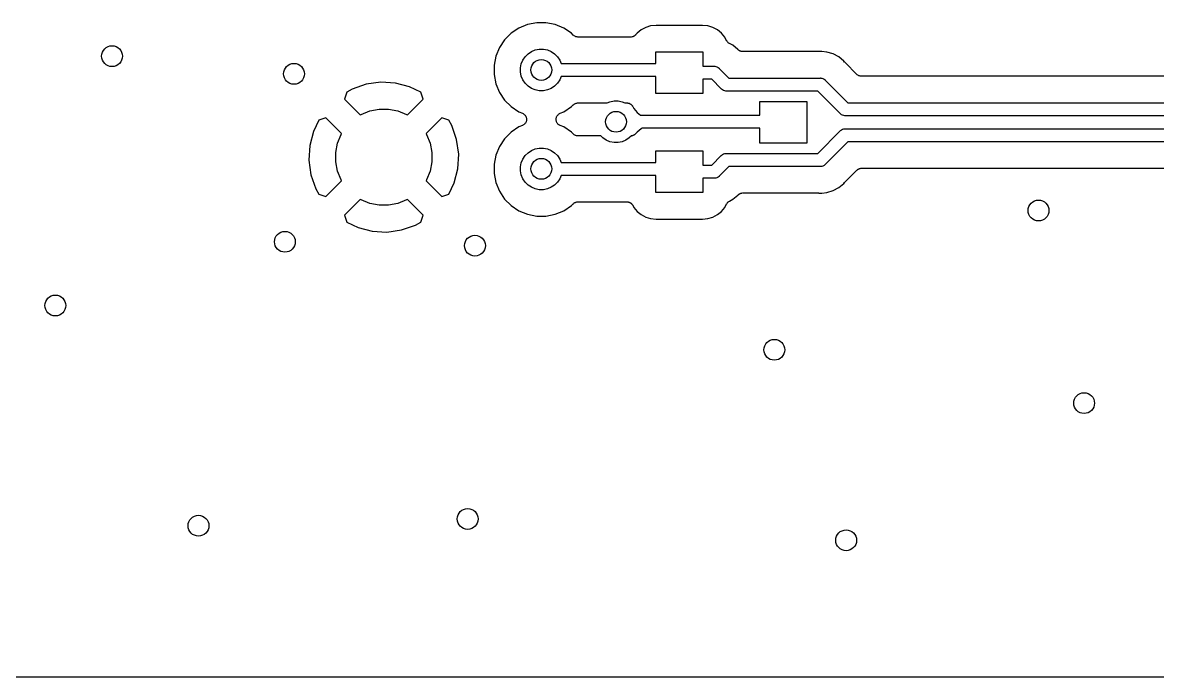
# Model space of a CAD drawing. Extents: x 103 to 213, y -152 to -90.
# Drawn here: x 123.91 to 145.71, y -152.44 to -139.87 of the extents above; entities that cross this region are included whole.
import ezdxf

# ---------------------------------------------------------------- set-up
doc = ezdxf.new("R2010")
doc.units = 0
doc.layers.add('BLACK', color=7, linetype='CONTINUOUS')

msp = doc.modelspace()

# ---------------------------------------------------------------- linework, layer by layer
at = {"layer": 'BLACK', "linetype": 'CONTINUOUS'}
for p, q in [((133.61, -139.902), (133.445, -139.97)), ((133.786, -139.867), (133.61, -139.902)), ((133.964, -139.867), (133.786, -139.867)), ((134.14, -139.902), (133.964, -139.867)), ((134.305, -139.97), (134.14, -139.902)), ((133.296, -140.07), (133.17, -140.196)), ((133.445, -139.97), (133.296, -140.07)), ((134.454, -140.07), (134.305, -139.97)), ((134.489, -140.105), (134.454, -140.07)), ((134.498, -140.112), (134.489, -140.105)), ((134.507, -140.12), (134.498, -140.112)), ((134.508, -140.12), (134.507, -140.12)), ((134.508, -140.121), (134.508, -140.12)), ((134.518, -140.126), (134.508, -140.121)), ((134.529, -140.132), (134.518, -140.126)), ((135.653, -140.128), (135.647, -140.13)), ((135.658, -140.124), (135.653, -140.128)), ((135.664, -140.121), (135.658, -140.124)), ((135.669, -140.117), (135.664, -140.121)), ((135.673, -140.114), (135.669, -140.117)), ((135.678, -140.109), (135.673, -140.114)), ((135.684, -140.105), (135.678, -140.109)), ((135.687, -140.101), (135.684, -140.105)), ((135.691, -140.097), (135.687, -140.101)), ((135.692, -140.096), (135.691, -140.097)), ((135.714, -140.069), (135.692, -140.096)), ((135.791, -140.006), (135.714, -140.069)), ((135.88, -139.958), (135.791, -140.006)), ((135.975, -139.929), (135.88, -139.958)), ((136.081, -139.919), (135.975, -139.929)), ((136.969, -139.919), (136.081, -139.919)), ((137.075, -139.929), (136.969, -139.919)), ((137.17, -139.958), (137.075, -139.929)), ((137.259, -140.006), (137.17, -139.958)), ((137.336, -140.069), (137.259, -140.006)), ((137.399, -140.146), (137.336, -140.069)), ((133.07, -140.345), (133.002, -140.51)), ((133.17, -140.196), (133.07, -140.345)), ((134.53, -140.132), (134.529, -140.132)), ((134.529, -140.132), (134.529, -140.132)), ((134.541, -140.136), (134.53, -140.132)), ((134.552, -140.139), (134.541, -140.136)), ((134.553, -140.139), (134.552, -140.139)), ((134.554, -140.139), (134.553, -140.139)), ((134.565, -140.141), (134.554, -140.139)), ((134.577, -140.142), (134.565, -140.141)), ((134.578, -140.142), (134.577, -140.142)), ((134.579, -140.142), (134.578, -140.142)), ((134.578, -140.142), (134.578, -140.142)), ((134.578, -140.142), (134.578, -140.142)), ((135.594, -140.142), (134.579, -140.142)), ((135.6, -140.141), (135.594, -140.142)), ((135.605, -140.142), (135.6, -140.141)), ((135.612, -140.14), (135.605, -140.142)), ((135.619, -140.14), (135.612, -140.14)), ((135.624, -140.138), (135.619, -140.14)), ((135.63, -140.137), (135.624, -140.138)), ((135.636, -140.134), (135.63, -140.137)), ((135.643, -140.132), (135.636, -140.134)), ((135.647, -140.13), (135.643, -140.132)), ((137.435, -140.214), (137.399, -140.146)), ((137.442, -140.224), (137.435, -140.214)), ((137.448, -140.233), (137.442, -140.224)), ((137.449, -140.234), (137.448, -140.233)), ((137.457, -140.243), (137.449, -140.234)), ((137.449, -140.234), (137.449, -140.234)), ((137.466, -140.251), (137.457, -140.243)), ((137.467, -140.252), (137.466, -140.251)), ((137.466, -140.251), (137.466, -140.251)), ((137.476, -140.259), (137.467, -140.252)), ((137.486, -140.265), (137.476, -140.259)), ((137.487, -140.266), (137.486, -140.265)), ((137.488, -140.266), (137.487, -140.266)), ((137.487, -140.266), (137.487, -140.266)), ((137.487, -140.266), (137.487, -140.266)), ((137.553, -140.301), (137.488, -140.266)), ((137.652, -140.382), (137.553, -140.301)), ((133.002, -140.51), (132.967, -140.686)), ((133.521, -140.586), (133.564, -140.52)), ((133.564, -140.52), (133.62, -140.464)), ((133.62, -140.464), (133.686, -140.421)), ((133.686, -140.421), (133.758, -140.39)), ((133.758, -140.39), (133.836, -140.375)), ((133.836, -140.375), (133.914, -140.375)), ((133.914, -140.375), (133.992, -140.39)), ((133.992, -140.39), (134.064, -140.421)), ((134.064, -140.421), (134.13, -140.464)), ((134.13, -140.464), (134.186, -140.52)), ((134.186, -140.52), (134.229, -140.586)), ((136.075, -140.65), (136.075, -140.43)), ((136.075, -140.43), (136.975, -140.43)), ((136.975, -140.43), (136.975, -140.705)), ((137.653, -140.384), (137.652, -140.382)), ((137.659, -140.388), (137.653, -140.384)), ((137.663, -140.393), (137.659, -140.388)), ((137.668, -140.396), (137.663, -140.393)), ((137.672, -140.4), (137.668, -140.396)), ((137.678, -140.403), (137.672, -140.4)), ((137.684, -140.407), (137.678, -140.403)), ((137.689, -140.409), (137.684, -140.407)), ((137.694, -140.412), (137.689, -140.409)), ((137.701, -140.414), (137.694, -140.412)), ((137.707, -140.416), (137.701, -140.414)), ((137.712, -140.418), (137.707, -140.416)), ((137.718, -140.419), (137.712, -140.418)), ((137.725, -140.42), (137.718, -140.419)), ((137.731, -140.421), (137.725, -140.42)), ((137.737, -140.421), (137.731, -140.421)), ((137.742, -140.422), (137.737, -140.421)), ((137.744, -140.422), (137.742, -140.422)), ((139.198, -140.422), (137.744, -140.422)), ((139.203, -140.421), (139.198, -140.422)), ((139.208, -140.422), (139.203, -140.421)), ((139.21, -140.421), (139.208, -140.422)), ((139.235, -140.419), (139.21, -140.421)), ((139.26, -140.421), (139.235, -140.419)), ((139.359, -140.431), (139.26, -140.421)), ((139.26, -140.421), (139.26, -140.421)), ((139.478, -140.467), (139.359, -140.431)), ((139.588, -140.526), (139.478, -140.467)), ((139.685, -140.605), (139.588, -140.526)), ((132.967, -140.686), (132.967, -140.864)), ((133.475, -140.736), (133.49, -140.658)), ((133.475, -140.814), (133.475, -140.736)), ((133.49, -140.658), (133.521, -140.586)), ((134.229, -140.586), (134.256, -140.65)), ((134.256, -140.65), (136.075, -140.65)), ((136.975, -140.705), (137.194, -140.705)), ((137.194, -140.705), (137.2, -140.704)), ((137.2, -140.704), (137.206, -140.705)), ((137.206, -140.705), (137.206, -140.705)), ((137.206, -140.705), (137.225, -140.707)), ((137.225, -140.707), (137.248, -140.714)), ((137.248, -140.714), (137.27, -140.726)), ((137.27, -140.726), (137.289, -140.741)), ((137.289, -140.741), (137.293, -140.746)), ((137.293, -140.746), (137.477, -140.93)), ((139.701, -140.625), (139.685, -140.605)), ((139.704, -140.628), (139.701, -140.625)), ((139.708, -140.633), (139.704, -140.628)), ((139.709, -140.634), (139.708, -140.633)), ((139.935, -140.86), (139.709, -140.634)), ((132.967, -140.864), (133.002, -141.04)), ((133.49, -140.892), (133.475, -140.814)), ((133.521, -140.964), (133.49, -140.892)), ((133.564, -141.03), (133.521, -140.964)), ((134.229, -140.964), (134.186, -141.03)), ((134.256, -140.9), (134.229, -140.964)), ((136.075, -140.9), (134.256, -140.9)), ((136.075, -141.23), (136.075, -140.9)), ((137.148, -140.955), (136.975, -140.955)), ((136.975, -140.955), (136.975, -141.23)), ((137.332, -141.139), (137.148, -140.955)), ((137.477, -140.93), (139.229, -140.93)), ((139.229, -140.93), (139.235, -140.929)), ((139.235, -140.929), (139.241, -140.93)), ((139.241, -140.93), (139.241, -140.93)), ((139.241, -140.93), (139.26, -140.932)), ((139.26, -140.932), (139.283, -140.939)), ((139.283, -140.939), (139.305, -140.951)), ((139.305, -140.951), (139.324, -140.966)), ((139.324, -140.966), (139.328, -140.971)), ((139.328, -140.971), (139.762, -141.405)), ((139.944, -140.867), (139.935, -140.86)), ((139.953, -140.875), (139.944, -140.867)), ((139.954, -140.875), (139.953, -140.875)), ((139.954, -140.876), (139.954, -140.875)), ((139.964, -140.881), (139.954, -140.876)), ((139.975, -140.887), (139.964, -140.881)), ((139.976, -140.887), (139.975, -140.887)), ((139.975, -140.887), (139.975, -140.887)), ((139.987, -140.891), (139.976, -140.887)), ((139.998, -140.894), (139.987, -140.891)), ((139.999, -140.894), (139.998, -140.894)), ((140, -140.894), (139.999, -140.894)), ((140.011, -140.896), (140, -140.894)), ((140.023, -140.897), (140.011, -140.896)), ((140.024, -140.897), (140.023, -140.897)), ((140.025, -140.897), (140.024, -140.897)), ((140.024, -140.897), (140.024, -140.897)), ((140.024, -140.897), (140.024, -140.897)), ((165.502, -140.897), (140.025, -140.897)), ((130.139, -141.2), (130.093, -141.334)), ((130.241, -141.145), (130.139, -141.2)), ((130.51, -141.051), (130.241, -141.145)), ((130.79, -141.011), (130.51, -141.051)), ((131.072, -141.027), (130.79, -141.011)), ((131.345, -141.098), (131.072, -141.027)), ((131.562, -141.203), (131.345, -141.098)), ((131.607, -141.334), (131.562, -141.203)), ((133.002, -141.04), (133.07, -141.205)), ((133.07, -141.205), (133.17, -141.354)), ((133.62, -141.086), (133.564, -141.03)), ((133.686, -141.129), (133.62, -141.086)), ((133.758, -141.16), (133.686, -141.129)), ((133.836, -141.175), (133.758, -141.16)), ((133.914, -141.175), (133.836, -141.175)), ((133.992, -141.16), (133.914, -141.175)), ((134.064, -141.129), (133.992, -141.16)), ((134.13, -141.086), (134.064, -141.129)), ((134.186, -141.03), (134.13, -141.086)), ((137.336, -141.144), (137.332, -141.139)), ((137.355, -141.159), (137.336, -141.144)), ((137.377, -141.171), (137.355, -141.159)), ((137.4, -141.178), (137.377, -141.171)), ((137.419, -141.18), (137.4, -141.178)), ((137.425, -141.181), (137.419, -141.18)), ((137.419, -141.18), (137.419, -141.18)), ((137.431, -141.18), (137.425, -141.181)), ((139.183, -141.18), (137.431, -141.18)), ((139.617, -141.614), (139.183, -141.18)), ((130.093, -141.334), (130.398, -141.639)), ((131.302, -141.639), (131.607, -141.334)), ((133.17, -141.354), (133.296, -141.48)), ((134.499, -141.437), (134.508, -141.429)), ((134.508, -141.429), (134.509, -141.429)), ((134.509, -141.429), (134.51, -141.428)), ((134.51, -141.428), (134.52, -141.423)), ((134.52, -141.423), (134.53, -141.418)), ((134.53, -141.418), (134.531, -141.417)), ((134.531, -141.417), (134.532, -141.417)), ((134.532, -141.417), (134.543, -141.414)), ((134.543, -141.414), (134.554, -141.41)), ((134.554, -141.41), (134.555, -141.41)), ((134.555, -141.41), (134.567, -141.409)), ((134.555, -141.41), (134.555, -141.41)), ((134.567, -141.409), (134.579, -141.408)), ((134.579, -141.408), (135.139, -141.408)), ((135.139, -141.408), (135.193, -141.385)), ((135.193, -141.385), (135.271, -141.37)), ((135.271, -141.37), (135.349, -141.37)), ((135.349, -141.37), (135.427, -141.385)), ((135.427, -141.385), (135.481, -141.408)), ((135.481, -141.408), (135.518, -141.408)), ((135.518, -141.408), (135.52, -141.408)), ((135.52, -141.408), (135.525, -141.409)), ((135.525, -141.409), (135.531, -141.409)), ((135.531, -141.409), (135.538, -141.41)), ((135.538, -141.41), (135.544, -141.411)), ((135.544, -141.411), (135.55, -141.412)), ((135.55, -141.412), (135.555, -141.414)), ((135.555, -141.414), (135.562, -141.416)), ((135.562, -141.416), (135.568, -141.418)), ((135.568, -141.418), (135.573, -141.421)), ((135.573, -141.421), (135.578, -141.423)), ((135.578, -141.423), (135.584, -141.427)), ((135.584, -141.427), (135.59, -141.43)), ((135.59, -141.43), (135.594, -141.434)), ((135.594, -141.434), (135.599, -141.437)), ((136.975, -141.23), (136.075, -141.23)), ((138.075, -141.645), (138.075, -141.38)), ((138.075, -141.38), (138.975, -141.38)), ((138.975, -141.38), (138.975, -142.18)), ((139.762, -141.405), (165.765, -141.405)), ((130.398, -141.639), (130.412, -141.63)), ((130.412, -141.63), (130.58, -141.561)), ((130.58, -141.561), (130.759, -141.525)), ((130.759, -141.525), (130.941, -141.525)), ((130.941, -141.525), (131.12, -141.561)), ((131.12, -141.561), (131.288, -141.63)), ((131.288, -141.63), (131.302, -141.639)), ((133.296, -141.48), (133.445, -141.58)), ((133.445, -141.58), (133.513, -141.608)), ((133.513, -141.608), (133.514, -141.608)), ((133.514, -141.608), (133.514, -141.608)), ((133.514, -141.608), (133.514, -141.608)), ((133.514, -141.608), (133.514, -141.608)), ((133.514, -141.608), (133.525, -141.614)), ((133.525, -141.614), (133.535, -141.62)), ((133.535, -141.62), (133.536, -141.62)), ((133.536, -141.62), (133.536, -141.62)), ((133.536, -141.62), (133.545, -141.628)), ((133.545, -141.628), (133.554, -141.636)), ((133.554, -141.636), (133.555, -141.636)), ((133.555, -141.636), (133.555, -141.636)), ((133.555, -141.636), (133.563, -141.646)), ((133.563, -141.646), (133.57, -141.655)), ((134.175, -141.665), (134.181, -141.654)), ((134.181, -141.654), (134.189, -141.644)), ((134.181, -141.654), (134.181, -141.654)), ((134.181, -141.654), (134.181, -141.654)), ((134.189, -141.644), (134.196, -141.635)), ((134.196, -141.635), (134.197, -141.635)), ((134.197, -141.635), (134.206, -141.627)), ((134.197, -141.635), (134.197, -141.635)), ((134.206, -141.627), (134.216, -141.619)), ((134.216, -141.619), (134.227, -141.613)), ((134.216, -141.619), (134.216, -141.619)), ((134.216, -141.619), (134.216, -141.619)), ((134.227, -141.613), (134.237, -141.608)), ((134.237, -141.608), (134.305, -141.58)), ((134.305, -141.58), (134.454, -141.48)), ((134.454, -141.48), (134.489, -141.445)), ((134.489, -141.445), (134.49, -141.444)), ((134.489, -141.445), (134.489, -141.445)), ((134.489, -141.445), (134.489, -141.445)), ((134.489, -141.445), (134.489, -141.445)), ((134.49, -141.444), (134.499, -141.437)), ((135.599, -141.437), (135.604, -141.442)), ((135.604, -141.442), (135.609, -141.446)), ((135.609, -141.446), (135.612, -141.451)), ((135.612, -141.451), (135.616, -141.455)), ((135.616, -141.455), (135.62, -141.46)), ((135.62, -141.46), (135.624, -141.465)), ((135.624, -141.465), (135.627, -141.47)), ((135.627, -141.47), (135.63, -141.475)), ((135.63, -141.475), (135.651, -141.514)), ((135.651, -141.514), (135.714, -141.591)), ((135.714, -141.591), (135.78, -141.645)), ((135.78, -141.645), (138.075, -141.645)), ((139.621, -141.619), (139.617, -141.614)), ((139.626, -141.623), (139.621, -141.619)), ((139.64, -141.634), (139.626, -141.623)), ((139.659, -141.644), (139.64, -141.634)), ((139.662, -141.646), (139.659, -141.644)), ((139.685, -141.653), (139.662, -141.646)), ((139.704, -141.655), (139.685, -141.653)), ((129.603, -141.738), (129.498, -141.955)), ((129.734, -141.693), (129.603, -141.738)), ((130.039, -141.998), (129.734, -141.693)), ((131.966, -141.693), (131.661, -141.998)), ((132.1, -141.739), (131.966, -141.693)), ((132.155, -141.841), (132.1, -141.739)), ((132.249, -142.11), (132.155, -141.841)), ((133.445, -141.87), (133.296, -141.97)), ((133.513, -141.842), (133.445, -141.87)), ((133.523, -141.837), (133.513, -141.842)), ((133.534, -141.831), (133.523, -141.837)), ((133.544, -141.823), (133.534, -141.831)), ((133.534, -141.831), (133.534, -141.831)), ((133.534, -141.831), (133.534, -141.831)), ((133.553, -141.815), (133.544, -141.823)), ((133.554, -141.815), (133.553, -141.815)), ((133.553, -141.815), (133.553, -141.815)), ((133.561, -141.805), (133.554, -141.815)), ((133.569, -141.796), (133.561, -141.805)), ((133.575, -141.785), (133.569, -141.796)), ((133.569, -141.796), (133.569, -141.796)), ((133.569, -141.796), (133.569, -141.796)), ((133.57, -141.655), (133.57, -141.655)), ((133.57, -141.655), (133.57, -141.656)), ((133.57, -141.656), (133.576, -141.666)), ((133.581, -141.774), (133.575, -141.785)), ((133.576, -141.666), (133.582, -141.677)), ((133.585, -141.762), (133.581, -141.774)), ((133.581, -141.774), (133.581, -141.774)), ((133.581, -141.774), (133.581, -141.774)), ((133.582, -141.677), (133.582, -141.677)), ((133.582, -141.677), (133.582, -141.678)), ((133.582, -141.678), (133.585, -141.689)), ((133.585, -141.689), (133.589, -141.701)), ((133.588, -141.751), (133.585, -141.762)), ((133.59, -141.738), (133.588, -141.75)), ((133.588, -141.75), (133.588, -141.751)), ((133.588, -141.751), (133.588, -141.751)), ((133.589, -141.701), (133.589, -141.701)), ((133.589, -141.701), (133.589, -141.701)), ((133.589, -141.701), (133.59, -141.714)), ((133.59, -141.714), (133.591, -141.726)), ((133.591, -141.726), (133.59, -141.738)), ((133.591, -141.726), (133.591, -141.726)), ((133.591, -141.726), (133.591, -141.726)), ((134.159, -141.724), (134.16, -141.712)), ((134.16, -141.736), (134.159, -141.724)), ((134.159, -141.724), (134.159, -141.724)), ((134.159, -141.724), (134.159, -141.724)), ((134.16, -141.712), (134.162, -141.7)), ((134.161, -141.749), (134.16, -141.736)), ((134.165, -141.761), (134.161, -141.749)), ((134.161, -141.749), (134.161, -141.749)), ((134.161, -141.749), (134.161, -141.749)), ((134.162, -141.699), (134.165, -141.688)), ((134.162, -141.7), (134.162, -141.699)), ((134.162, -141.699), (134.162, -141.699)), ((134.165, -141.688), (134.169, -141.676)), ((134.168, -141.772), (134.165, -141.761)), ((134.168, -141.773), (134.168, -141.772)), ((134.174, -141.784), (134.168, -141.773)), ((134.168, -141.773), (134.168, -141.773)), ((134.169, -141.676), (134.175, -141.665)), ((134.169, -141.676), (134.169, -141.676)), ((134.169, -141.676), (134.169, -141.676)), ((134.18, -141.794), (134.174, -141.784)), ((134.18, -141.795), (134.18, -141.794)), ((134.188, -141.804), (134.18, -141.795)), ((134.18, -141.795), (134.18, -141.795)), ((134.195, -141.814), (134.188, -141.804)), ((134.205, -141.822), (134.195, -141.814)), ((134.195, -141.814), (134.195, -141.814)), ((134.195, -141.814), (134.195, -141.814)), ((134.214, -141.83), (134.205, -141.822)), ((134.215, -141.83), (134.214, -141.83)), ((134.214, -141.83), (134.214, -141.83)), ((134.225, -141.836), (134.215, -141.83)), ((134.236, -141.842), (134.225, -141.836)), ((134.237, -141.842), (134.236, -141.842)), ((134.236, -141.842), (134.236, -141.842)), ((134.236, -141.842), (134.236, -141.842)), ((134.236, -141.842), (134.236, -141.842)), ((134.305, -141.87), (134.237, -141.842)), ((134.454, -141.97), (134.305, -141.87)), ((139.71, -141.656), (139.704, -141.655)), ((139.704, -141.655), (139.704, -141.655)), ((139.716, -141.655), (139.71, -141.656)), ((165.81, -141.655), (139.716, -141.655)), ((129.498, -141.955), (129.427, -142.228)), ((129.961, -142.18), (130.03, -142.012)), ((130.03, -142.012), (130.039, -141.998)), ((131.661, -141.998), (131.67, -142.012)), ((131.67, -142.012), (131.739, -142.18)), ((133.296, -141.97), (133.17, -142.096)), ((134.489, -142.005), (134.454, -141.97)), ((134.498, -142.012), (134.489, -142.005)), ((134.507, -142.02), (134.498, -142.012)), ((134.508, -142.02), (134.507, -142.02)), ((134.508, -142.021), (134.508, -142.02)), ((134.518, -142.026), (134.508, -142.021)), ((134.529, -142.032), (134.518, -142.026)), ((134.53, -142.032), (134.529, -142.032)), ((134.529, -142.032), (134.529, -142.032)), ((134.541, -142.036), (134.53, -142.032)), ((134.552, -142.039), (134.541, -142.036)), ((134.553, -142.039), (134.552, -142.039)), ((134.554, -142.039), (134.553, -142.039)), ((134.565, -142.041), (134.554, -142.039)), ((134.577, -142.042), (134.565, -142.041)), ((134.578, -142.042), (134.577, -142.042)), ((134.579, -142.042), (134.578, -142.042)), ((134.578, -142.042), (134.578, -142.042)), ((134.578, -142.042), (134.578, -142.042)), ((135.016, -142.042), (134.579, -142.042)), ((135.055, -142.081), (135.016, -142.042)), ((135.121, -142.124), (135.055, -142.081)), ((135.565, -142.081), (135.499, -142.124)), ((135.604, -142.042), (135.565, -142.081)), ((135.605, -142.042), (135.604, -142.042)), ((135.612, -142.04), (135.605, -142.042)), ((135.619, -142.04), (135.612, -142.04)), ((135.624, -142.038), (135.619, -142.04)), ((135.63, -142.037), (135.624, -142.038)), ((135.636, -142.034), (135.63, -142.037)), ((135.643, -142.032), (135.636, -142.034)), ((135.647, -142.03), (135.643, -142.032)), ((135.653, -142.028), (135.647, -142.03)), ((135.658, -142.024), (135.653, -142.028)), ((135.664, -142.021), (135.658, -142.024)), ((135.669, -142.017), (135.664, -142.021)), ((135.673, -142.014), (135.669, -142.017)), ((135.678, -142.009), (135.673, -142.014)), ((135.684, -142.005), (135.678, -142.009)), ((135.687, -142.001), (135.684, -142.005)), ((135.691, -141.997), (135.687, -142.001)), ((135.692, -141.996), (135.691, -141.997)), ((135.714, -141.969), (135.692, -141.996)), ((135.791, -141.906), (135.714, -141.969)), ((135.811, -141.895), (135.791, -141.906)), ((138.075, -141.895), (135.811, -141.895)), ((138.075, -142.18), (138.075, -141.895)), ((139.183, -142.38), (139.617, -141.946)), ((139.617, -141.946), (139.621, -141.941)), ((139.621, -141.941), (139.636, -141.929)), ((139.636, -141.929), (139.64, -141.926)), ((139.64, -141.926), (139.662, -141.914)), ((139.662, -141.914), (139.667, -141.912)), ((139.667, -141.912), (139.685, -141.907)), ((139.685, -141.907), (139.704, -141.905)), ((139.704, -141.905), (139.71, -141.904)), ((139.704, -141.905), (139.704, -141.905)), ((139.71, -141.904), (139.716, -141.905)), ((139.716, -141.905), (165.972, -141.905)), ((129.427, -142.228), (129.411, -142.51)), ((129.925, -142.359), (129.961, -142.18)), ((131.739, -142.18), (131.775, -142.359)), ((132.289, -142.39), (132.249, -142.11)), ((133.07, -142.245), (133.002, -142.41)), ((133.17, -142.096), (133.07, -142.245)), ((133.686, -142.321), (133.758, -142.29)), ((133.758, -142.29), (133.836, -142.275)), ((133.836, -142.275), (133.914, -142.275)), ((133.914, -142.275), (133.992, -142.29)), ((133.992, -142.29), (134.064, -142.321)), ((135.193, -142.155), (135.121, -142.124)), ((135.271, -142.17), (135.193, -142.155)), ((135.349, -142.17), (135.271, -142.17)), ((135.427, -142.155), (135.349, -142.17)), ((135.499, -142.124), (135.427, -142.155)), ((138.975, -142.18), (138.075, -142.18)), ((139.762, -142.155), (139.328, -142.589)), ((166.017, -142.155), (139.762, -142.155)), ((129.411, -142.51), (129.451, -142.79)), ((129.925, -142.541), (129.925, -142.359)), ((131.775, -142.359), (131.775, -142.541)), ((132.273, -142.672), (132.289, -142.39)), ((133.002, -142.41), (132.967, -142.586)), ((133.49, -142.558), (133.521, -142.486)), ((133.521, -142.486), (133.564, -142.42)), ((133.564, -142.42), (133.62, -142.364)), ((133.62, -142.364), (133.686, -142.321)), ((134.064, -142.321), (134.13, -142.364)), ((134.13, -142.364), (134.186, -142.42)), ((134.186, -142.42), (134.229, -142.486)), ((134.229, -142.486), (134.256, -142.55)), ((136.075, -142.55), (136.075, -142.33)), ((136.075, -142.33), (136.975, -142.33)), ((136.975, -142.33), (136.975, -142.605)), ((137.148, -142.605), (137.332, -142.421)), ((137.332, -142.421), (137.336, -142.416)), ((137.336, -142.416), (137.353, -142.402)), ((137.353, -142.402), (137.355, -142.401)), ((137.355, -142.401), (137.377, -142.389)), ((137.377, -142.389), (137.378, -142.389)), ((137.378, -142.389), (137.4, -142.382)), ((137.4, -142.382), (137.419, -142.38)), ((137.419, -142.38), (137.425, -142.379)), ((137.419, -142.38), (137.419, -142.38)), ((137.425, -142.379), (137.431, -142.38)), ((137.431, -142.38), (139.183, -142.38)), ((129.961, -142.72), (129.925, -142.541)), ((130.03, -142.888), (129.961, -142.72)), ((131.739, -142.72), (131.67, -142.888)), ((131.775, -142.541), (131.739, -142.72)), ((132.202, -142.945), (132.273, -142.672)), ((132.967, -142.586), (132.967, -142.764)), ((133.475, -142.636), (133.49, -142.558)), ((133.475, -142.714), (133.475, -142.636)), ((133.49, -142.792), (133.475, -142.714)), ((134.256, -142.55), (136.075, -142.55)), ((136.975, -142.605), (137.148, -142.605)), ((137.477, -142.63), (137.293, -142.814)), ((139.229, -142.63), (137.477, -142.63)), ((139.235, -142.631), (139.229, -142.63)), ((139.241, -142.63), (139.235, -142.631)), ((139.26, -142.628), (139.241, -142.63)), ((139.241, -142.63), (139.241, -142.63)), ((139.283, -142.621), (139.26, -142.628)), ((139.305, -142.609), (139.283, -142.621)), ((139.324, -142.594), (139.305, -142.609)), ((139.328, -142.589), (139.324, -142.594)), ((139.709, -142.926), (139.935, -142.7)), ((139.935, -142.7), (139.936, -142.699)), ((139.935, -142.7), (139.935, -142.7)), ((139.935, -142.7), (139.935, -142.7)), ((139.935, -142.7), (139.935, -142.7)), ((139.936, -142.699), (139.945, -142.692)), ((139.945, -142.692), (139.955, -142.684)), ((139.955, -142.684), (139.956, -142.683)), ((139.955, -142.684), (139.955, -142.684)), ((139.956, -142.683), (139.966, -142.678)), ((139.966, -142.678), (139.976, -142.673)), ((139.976, -142.673), (139.977, -142.672)), ((139.977, -142.672), (139.978, -142.672)), ((139.978, -142.672), (139.989, -142.669)), ((139.989, -142.669), (140, -142.665)), ((140, -142.665), (140.001, -142.665)), ((140.001, -142.665), (140.013, -142.664)), ((140.001, -142.665), (140.001, -142.665)), ((140.013, -142.664), (140.025, -142.663)), ((140.025, -142.663), (165.986, -142.663)), ((129.451, -142.79), (129.545, -143.059)), ((129.734, -143.207), (130.039, -142.902)), ((130.039, -142.902), (130.03, -142.888)), ((131.67, -142.888), (131.661, -142.902)), ((131.661, -142.902), (131.966, -143.207)), ((132.097, -143.162), (132.202, -142.945)), ((132.967, -142.764), (133.002, -142.94)), ((133.002, -142.94), (133.07, -143.105)), ((133.521, -142.864), (133.49, -142.792)), ((133.564, -142.93), (133.521, -142.864)), ((133.62, -142.986), (133.564, -142.93)), ((134.186, -142.93), (134.13, -142.986)), ((134.229, -142.864), (134.186, -142.93)), ((134.256, -142.8), (134.229, -142.864)), ((136.075, -142.8), (134.256, -142.8)), ((136.075, -143.13), (136.075, -142.8)), ((137.194, -142.855), (136.975, -142.855)), ((136.975, -142.855), (136.975, -143.13)), ((137.2, -142.856), (137.194, -142.855)), ((137.206, -142.855), (137.2, -142.856)), ((137.225, -142.853), (137.206, -142.855)), ((137.206, -142.855), (137.206, -142.855)), ((137.248, -142.846), (137.225, -142.853)), ((137.27, -142.834), (137.248, -142.846)), ((137.289, -142.819), (137.27, -142.834)), ((137.293, -142.814), (137.289, -142.819)), ((139.588, -143.034), (139.685, -142.955)), ((139.685, -142.955), (139.701, -142.935)), ((139.701, -142.935), (139.702, -142.934)), ((139.702, -142.934), (139.706, -142.93)), ((139.706, -142.93), (139.709, -142.926)), ((129.545, -143.059), (129.6, -143.161)), ((129.6, -143.161), (129.734, -143.207)), ((131.966, -143.207), (132.097, -143.162)), ((133.07, -143.105), (133.17, -143.254)), ((133.686, -143.029), (133.62, -142.986)), ((133.758, -143.06), (133.686, -143.029)), ((133.836, -143.075), (133.758, -143.06)), ((133.914, -143.075), (133.836, -143.075)), ((133.992, -143.06), (133.914, -143.075)), ((134.064, -143.029), (133.992, -143.06)), ((134.13, -142.986), (134.064, -143.029)), ((136.975, -143.13), (136.075, -143.13)), ((137.553, -143.259), (137.652, -143.178)), ((137.652, -143.178), (137.655, -143.175)), ((137.655, -143.175), (137.66, -143.171)), ((137.66, -143.171), (137.665, -143.166)), ((137.665, -143.166), (137.67, -143.163)), ((137.67, -143.163), (137.674, -143.159)), ((137.674, -143.159), (137.68, -143.156)), ((137.68, -143.156), (137.686, -143.152)), ((137.686, -143.152), (137.691, -143.15)), ((137.691, -143.15), (137.696, -143.148)), ((137.696, -143.148), (137.702, -143.146)), ((137.702, -143.146), (137.709, -143.143)), ((137.709, -143.143), (137.714, -143.142)), ((137.714, -143.142), (137.719, -143.14)), ((137.719, -143.14), (137.726, -143.14)), ((137.726, -143.14), (137.733, -143.138)), ((137.733, -143.138), (137.739, -143.139)), ((137.739, -143.139), (137.744, -143.138)), ((137.744, -143.138), (139.198, -143.138)), ((139.198, -143.138), (139.199, -143.138)), ((139.199, -143.138), (139.205, -143.139)), ((139.205, -143.139), (139.21, -143.139)), ((139.21, -143.139), (139.235, -143.141)), ((139.235, -143.141), (139.26, -143.139)), ((139.26, -143.139), (139.359, -143.129)), ((139.26, -143.139), (139.26, -143.139)), ((139.359, -143.129), (139.478, -143.093)), ((139.478, -143.093), (139.588, -143.034)), ((130.398, -143.261), (130.093, -143.566)), ((130.412, -143.27), (130.398, -143.261)), ((130.58, -143.339), (130.412, -143.27)), ((130.759, -143.375), (130.58, -143.339)), ((130.941, -143.375), (130.759, -143.375)), ((131.12, -143.339), (130.941, -143.375)), ((131.288, -143.27), (131.12, -143.339)), ((131.302, -143.261), (131.288, -143.27)), ((131.607, -143.566), (131.302, -143.261)), ((133.17, -143.254), (133.296, -143.38)), ((133.296, -143.38), (133.445, -143.48)), ((134.305, -143.48), (134.454, -143.38)), ((134.454, -143.38), (134.489, -143.345)), ((134.489, -143.345), (134.49, -143.344)), ((134.489, -143.345), (134.489, -143.345)), ((134.489, -143.345), (134.489, -143.345)), ((134.489, -143.345), (134.489, -143.345)), ((134.49, -143.344), (134.499, -143.337)), ((134.499, -143.337), (134.508, -143.329)), ((134.508, -143.329), (134.509, -143.329)), ((134.509, -143.329), (134.51, -143.328)), ((134.51, -143.328), (134.52, -143.323)), ((134.52, -143.323), (134.53, -143.318)), ((134.53, -143.318), (134.531, -143.317)), ((134.531, -143.317), (134.532, -143.317)), ((134.532, -143.317), (134.543, -143.314)), ((134.543, -143.314), (134.554, -143.31)), ((134.554, -143.31), (134.555, -143.31)), ((134.555, -143.31), (134.567, -143.309)), ((134.555, -143.31), (134.555, -143.31)), ((134.567, -143.309), (134.579, -143.308)), ((134.579, -143.308), (135.518, -143.308)), ((135.518, -143.308), (135.52, -143.308)), ((135.52, -143.308), (135.525, -143.309)), ((135.525, -143.309), (135.531, -143.309)), ((135.531, -143.309), (135.538, -143.31)), ((135.538, -143.31), (135.544, -143.311)), ((135.544, -143.311), (135.55, -143.312)), ((135.55, -143.312), (135.555, -143.314)), ((135.555, -143.314), (135.562, -143.316)), ((135.562, -143.316), (135.568, -143.318)), ((135.568, -143.318), (135.573, -143.321)), ((135.573, -143.321), (135.578, -143.323)), ((135.578, -143.323), (135.584, -143.327)), ((135.584, -143.327), (135.59, -143.33)), ((135.59, -143.33), (135.594, -143.334)), ((135.594, -143.334), (135.599, -143.337)), ((135.599, -143.337), (135.604, -143.342)), ((135.604, -143.342), (135.609, -143.346)), ((135.609, -143.346), (135.612, -143.351)), ((135.612, -143.351), (135.616, -143.355)), ((135.616, -143.355), (135.62, -143.36)), ((135.62, -143.36), (135.624, -143.365)), ((135.624, -143.365), (135.627, -143.37)), ((135.627, -143.37), (135.63, -143.375)), ((135.63, -143.375), (135.651, -143.414)), ((137.399, -143.414), (137.435, -143.346)), ((137.435, -143.346), (137.436, -143.346)), ((137.436, -143.345), (137.443, -143.335)), ((137.436, -143.346), (137.436, -143.345)), ((137.436, -143.346), (137.436, -143.346)), ((137.436, -143.346), (137.436, -143.346)), ((137.443, -143.335), (137.449, -143.325)), ((137.449, -143.325), (137.45, -143.325)), ((137.45, -143.324), (137.459, -143.316)), ((137.45, -143.325), (137.45, -143.324)), ((137.459, -143.316), (137.467, -143.308)), ((137.467, -143.308), (137.468, -143.307)), ((137.468, -143.307), (137.478, -143.3)), ((137.468, -143.307), (137.468, -143.307)), ((137.478, -143.3), (137.488, -143.294)), ((137.488, -143.294), (137.553, -143.259)), ((130.093, -143.566), (130.138, -143.697)), ((131.561, -143.7), (131.607, -143.566)), ((133.445, -143.48), (133.61, -143.548)), ((133.61, -143.548), (133.786, -143.583)), ((133.786, -143.583), (133.964, -143.583)), ((133.964, -143.583), (134.14, -143.548)), ((134.14, -143.548), (134.305, -143.48)), ((135.651, -143.414), (135.714, -143.491)), ((135.714, -143.491), (135.791, -143.554)), ((135.791, -143.554), (135.88, -143.602)), ((135.88, -143.602), (135.975, -143.631)), ((137.075, -143.631), (137.17, -143.602)), ((137.17, -143.602), (137.259, -143.554)), ((137.259, -143.554), (137.336, -143.491)), ((137.336, -143.491), (137.399, -143.414)), ((130.138, -143.697), (130.355, -143.802)), ((130.355, -143.802), (130.628, -143.873)), ((131.19, -143.849), (131.459, -143.755)), ((131.459, -143.755), (131.561, -143.7)), ((135.975, -143.631), (136.081, -143.641)), ((136.081, -143.641), (136.969, -143.641)), ((136.969, -143.641), (137.075, -143.631)), ((130.628, -143.873), (130.91, -143.889)), ((130.91, -143.889), (131.19, -143.849)), ((210.484, -152.442), (105.534, -152.442))]:
    msp.add_line(p, q, dxfattribs=at)
at = {"layer": 'BLACK'}
for centre in [(125.63, -140.51), (129.125, -140.85), (133.875, -140.775), (135.31, -141.77), (133.875, -142.675), (143.425, -143.475), (128.95, -144.075), (132.6, -144.15), (124.54, -145.3), (138.35, -146.15), (144.3, -147.175), (132.46, -149.4), (127.29, -149.53), (139.73, -149.81)]:
    msp.add_circle(centre, 0.2, dxfattribs=at)

doc.saveas('drawing.dxf')
